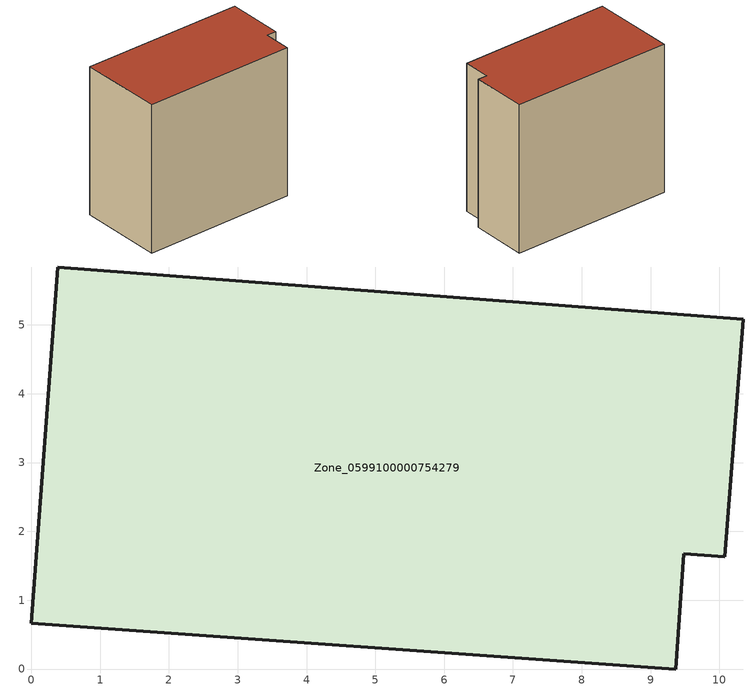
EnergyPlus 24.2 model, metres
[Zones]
Zone_0599100000754279
 floor ground (C_G): 0.38,5.84 10.35,5.08 10.08,1.63 9.48,1.68 9.36,0 0,0.66 z0
 wall outside (C_F): 10.35,5.08 0.38,5.84 0,0.66 9.36,0 9.48,1.68 10.08,1.63 10.35,5.08 z0:9.19
 roof outside (C_R): 0.38,5.84 0,0.66 9.36,0 9.48,1.68 10.08,1.63 10.35,5.08 z9.19
[BUILDING]
Pand.0599100000754279: North Axis=0; Terrain=City; Loads Convergence Tolerance Value=0.04; Temperature Convergence Tolerance Value=0.4; Solar Distribution=FullExterior; Maximum Number of Warmup Days=25; Minimum Number of Warmup Days=1
[Site:Location]
Rotterdam.The.Hague.AP_ZH_NLD Design_Conditions: Latitude=51.96; Longitude=4.45; Time Zone=1; Elevation=-4.5
[SITE:GROUNDTEMPERATURE:BUILDINGSURFACE]
18, 18, 18, 18, 18, 18, 18, 18, 18, 18, 18, 18
[MATERIAL] Thermal Absorptance=0.9; Solar Absorptance=0.7; Visible Absorptance=0.7
Name | Roughness | Thickness | Conductivity | Density | Specific Heat
G.TI.2006-2014 | MediumSmooth | 0.15 | 0.06 | 540 | 1210
F.TI.2006-2014 | Rough | 0.3 | 0.12 | 1920 | 840
R.TI.2006-2014 | MediumRough | 0.2 | 0.08 | 1500 | 1000
[CONSTRUCTION]
C_G: G.TI.2006-2014
C_F: F.TI.2006-2014
C_R: R.TI.2006-2014
[ZONE]
Zone_0599100000754279: Type=1; Multiplier=1; Ceiling Height=Autocalculate; Volume=Autocalculate; Floor Area=autocalculate; Part of Total Floor Area=Yes
[ZONEINFILTRATION:DESIGNFLOWRATE]
Infil_Zone_0599100000754279: Zone or ZoneList or Space or SpaceList=Zone_0599100000754279; Schedule=AlwaysOn; Design Flow Rate Calculation Method=Flow/Area; Flow Rate per Floor Area=0.0015; Constant Term Coefficient=1; Temperature Term Coefficient=0; Velocity Term Coefficient=0; Velocity Squared Term Coefficient=0
[HVACTEMPLATE:ZONE:IDEALLOADSAIRSYSTEM]
Zone_0599100000754279: Maximum Heating Supply Air Temperature=50; Minimum Cooling Supply Air Temperature=13; Maximum Heating Supply Air Humidity Ratio=0.0156; Minimum Cooling Supply Air Humidity Ratio=0.0077; Heating Limit=NoLimit; Cooling Limit=NoLimit; Dehumidification Control Type=ConstantSensibleHeatRatio; Cooling Sensible Heat Ratio=0.7; Dehumidification Setpoint=60; Humidification Control Type=None; Humidification Setpoint=30; Outdoor Air Method=None; Outdoor Air Flow Rate per Person=0.00944; Outdoor Air Flow Rate per Zone Floor Area=0; Outdoor Air Flow Rate per Zone=0; Demand Controlled Ventilation Type=None; Outdoor Air Economizer Type=NoEconomizer; Heat Recovery Type=None; Sensible Heat Recovery Effectiveness=0.7; Latent Heat Recovery Effectiveness=0.65
[ZONECONTROL:THERMOSTAT]
ThermostatControl_Zone_0599100000754279: Zone or ZoneList=Zone_0599100000754279; Control Type Schedule=DualSetpointControlType; Control 1=Thermostat_Zone_0599100000754279; Temperature Difference Between Cutout And Setpoint=0
[THERMOSTATSETPOINT:DUALSETPOINT]
Thermostat_Zone_0599100000754279: Heating Setpoint Temperature Schedule=HeatingSetpoint_Zone_0599100000754279; Cooling Setpoint Temperature Schedule=CoolingSetpoint_Zone_0599100000754279
[SCHEDULE:COMPACT]
HeatingSetpoint_Zone_0599100000754279: Through: 12/31, For: AllDays, Until: 24:00, 21
CoolingSetpoint_Zone_0599100000754279: Through: 12/31, For: AllDays, Until: 24:00, 24
DualSetpointControlType: Through: 12/31, For: AllDays, Until: 24:00, 4
AlwaysOn: Through: 12/31, For: AllDays, Until: 24:00, 1
